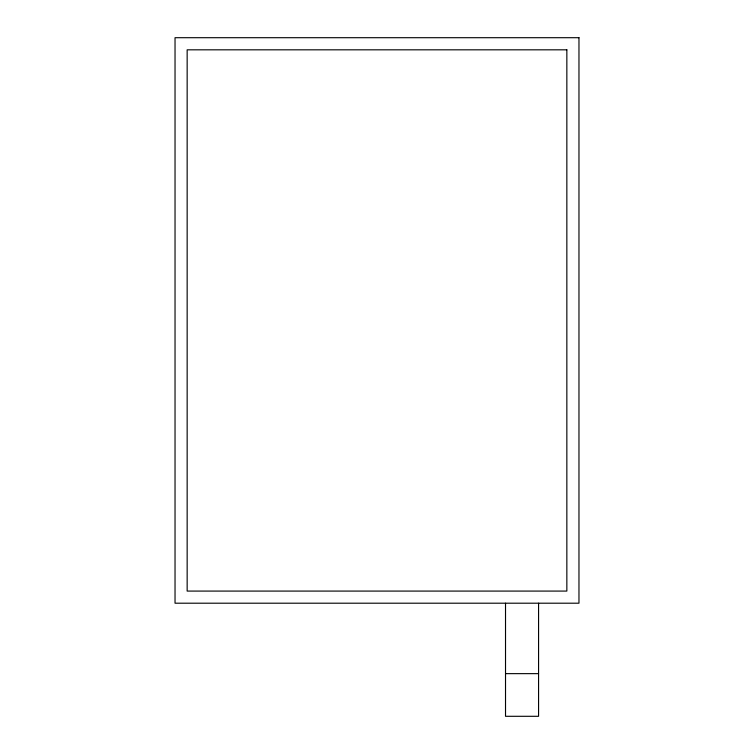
<?xml version="1.0" encoding="UTF-8"?>
<svg xmlns="http://www.w3.org/2000/svg" width="754" height="754" viewBox="0 0 754 754"><rect width="100%" height="100%" fill="white"/><g stroke="black" fill="none" stroke-linecap="round" stroke-linejoin="round"><path stroke-width="1.13" d="M505.519 673.642L538.573 673.642M538.573 603.2L538.573 716.3L505.519 716.3L505.519 603.2M578.968 37.7L175.032 37.7L175.032 603.2L578.968 603.2L578.968 37.7M566.848 49.821L187.152 49.821L187.152 591.079L566.848 591.079L566.848 49.821"/></g></svg>
